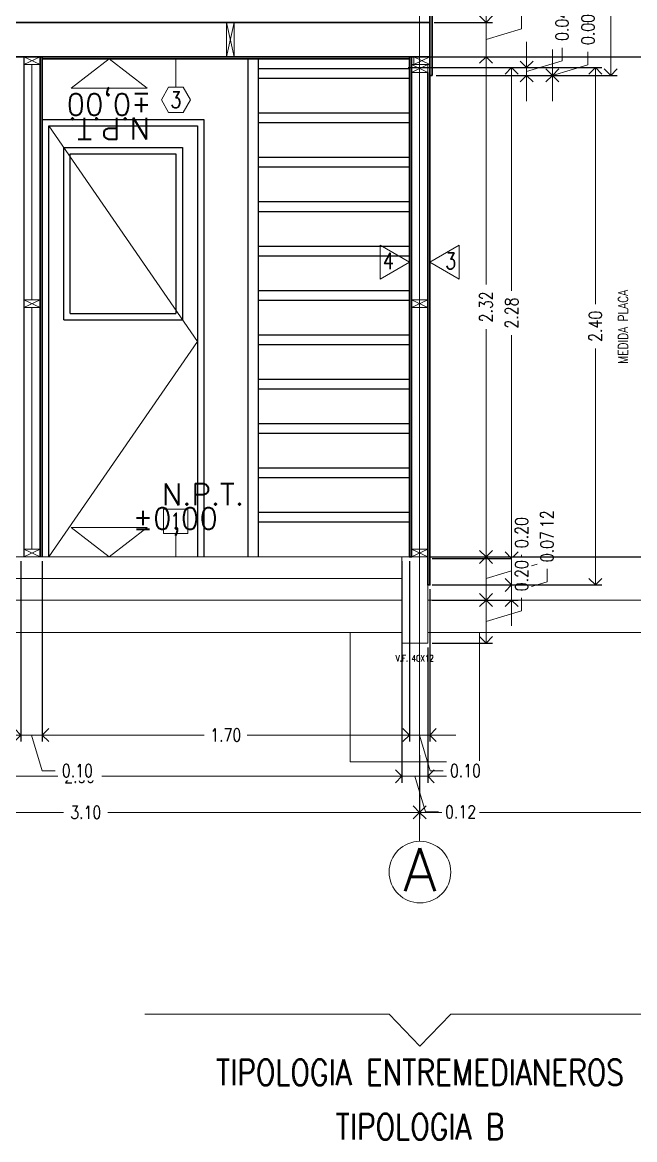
# Model space of a CAD drawing. Header units: metres. Extents: x -2 to 612, y -64 to 156.
# Drawn here: x 465.05 to 467.89, y 3.91 to 9.09 of the extents above; entities that cross this region are included whole.
import ezdxf
from ezdxf.enums import TextEntityAlignment as Align

# ---------------------------------------------------------------- set-up
doc = ezdxf.new("R2010")
doc.units = ezdxf.units.M
doc.header["$LTSCALE"] = 5
doc.header["$MEASUREMENT"] = 0
doc.linetypes.add('HIDDEN', pattern=[0.375, 0.25, -0.125])
doc.layers.get('0').update_dxf_attribs({"color": 30})
doc.layers.get('DEFPOINTS').update_dxf_attribs({"color": 210})
doc.layers.add('_AUX', color=210, linetype='Continuous', lineweight=18, plot=False)
for name, color, linetype, lineweight in [('A-ANNO-DIMS', 3, 'Continuous', 18), ('A-ANNO-SYMB', 3, 'Continuous', 18), ('A-ANNO-TEXT', 3, 'Continuous', 18), ('A-DETL-MCUT', 4, 'Continuous', 25), ('A-ELEV-IDEN', 3, 'Continuous', 18), ('A-ELEV-MBE1', 7, 'Continuous', 35), ('A-ELEV-MBE2', 4, 'Continuous', 25), ('A-SECT-MCUT', 7, 'Continuous', 35), ('A-WALL-PATT', 8, 'Continuous', 18), ('A-WALL-STUD', 3, 'Continuous', 18)]:
    doc.layers.add(name, color=color, linetype=linetype, lineweight=lineweight)
doc.styles.add('E-ROMANS', font='romans.shx', dxfattribs={"width": 0.8})
doc.dimstyles.new('E-0050_ARW_12', dxfattribs={"dimscale": 0.001, "dimtxt": 60, "dimasz": 60, "dimexe": 30, "dimexo": 20, "dimgap": 30, "dimtad": 0, "dimzin": 0, "dimdsep": 46, "dimtxsty": 'E-ROMANS', "dimblk": 'OPEN90', "dimcen": 30, "dimclrd": 256, "dimclre": 256, "dimclrt": 256, "dimadec": 0, "dimazin": 0, "dimtfac": 1, "dimtmove": 1, "dimatfit": 3, "dimldrblk": 'OPEN90', "dimfxl": 1, "dimtfill": 1, "dimtolj": 1, "dimtzin": 0, "dimlwd": -1, "dimarcsym": 0})

# ---------------------------------------------------------------- blocks, each defined once
blk = doc.blocks.new('_Open90')
at = {"color": 0, "linetype": 'ByBlock', "lineweight": -2}
for p, q in [((0, 0), (-1, 0)), ((-0.5, 0.5), (0, 0)), ((0, 0), (-0.5, -0.5))]:
    blk.add_line(p, q, dxfattribs=at)
blk = doc.blocks.new('*D679')
at = {"layer": 'A-ANNO-DIMS', "transparency": 16777216}
for p, q in [((467.3205, 6.6635), (467.3205, 6.7235)), ((467.4855, 6.5915), (467.4855, 6.6515)), ((467.3205, 6.6035), (467.3205, 6.4805)), ((467.3205, 6.6035), (467.3205, 6.4805)), ((467.3205, 6.542), (467.4855, 6.5915)), ((467.3205, 6.4205), (467.3205, 6.3605))]:
    blk.add_line(p, q, dxfattribs=at)
at = {"layer": 'A-ANNO-DIMS', "lineweight": -2, "transparency": 16777216}
for p, q in [((466.9516, 6.6035), (467.3505, 6.6035)), ((466.9516, 6.4805), (467.3505, 6.4805))]:
    blk.add_line(p, q, dxfattribs=at)
at = {"layer": 'DEFPOINTS', "color": 0, "transparency": 16777216}
for p in [(466.9316, 6.6035), (466.9316, 6.4805), (467.3205, 6.4805)]:
    blk.add_point(p, dxfattribs=at)
at = {"layer": 'A-ANNO-DIMS', "transparency": 16777216, "xscale": 0.06, "yscale": 0.06, "zscale": 0.06}
for p, rotation in [((467.3205, 6.6035), 270), ((467.3205, 6.4805), 90)]:
    blk.add_blockref('_Open90', p, dxfattribs=dict(at, rotation=rotation))
at = {"layer": 'A-ANNO-DIMS', "transparency": 16777216, "insert": (467.4855, 6.7546), "char_height": 0.06, "attachment_point": 5, "rotation": 90, "style": 'E-ROMANS', "bg_fill": 3, "box_fill_scale": 1.25, "bg_fill_color": 256, "bg_fill_true_color": 13158600, "bg_fill_transparency": 0}
blk.add_mtext('\\A1;0.12', dxfattribs=at)
blk = doc.blocks.new('*D628')
at = {"layer": 'A-ANNO-DIMS', "lineweight": -2, "transparency": 16777216}
for p, q in [((466.9616, 8.9305), (467.2323, 8.9305)), ((466.9516, 6.6105), (467.2323, 6.6105))]:
    blk.add_line(p, q, dxfattribs=at)
at = {"layer": 'A-ANNO-DIMS', "transparency": 16777216}
for p, q in [((467.2023, 8.8705), (467.2023, 7.8736)), ((467.2023, 6.6705), (467.2023, 7.6673))]:
    blk.add_line(p, q, dxfattribs=at)
at = {"layer": 'DEFPOINTS', "color": 0, "transparency": 16777216}
for p in [(466.9416, 8.9305), (466.9316, 6.6105), (467.2023, 6.6105)]:
    blk.add_point(p, dxfattribs=at)
at = {"layer": 'A-ANNO-DIMS', "transparency": 16777216, "xscale": 0.06, "yscale": 0.06, "zscale": 0.06}
for p, rotation in [((467.2023, 8.9305), 90), ((467.2023, 6.6105), 270)]:
    blk.add_blockref('_Open90', p, dxfattribs=dict(at, rotation=rotation))
at = {"layer": 'A-ANNO-DIMS', "transparency": 16777216, "insert": (467.2023, 7.7705), "char_height": 0.06, "attachment_point": 5, "rotation": 90, "style": 'E-ROMANS', "bg_fill": 3, "box_fill_scale": 1.25, "bg_fill_color": 256, "bg_fill_true_color": 13158600, "bg_fill_transparency": 0}
blk.add_mtext('\\A1;2.32', dxfattribs=at)
blk = doc.blocks.new('*D919')
at = {"layer": 'A-ANNO-DIMS', "transparency": 16777216}
for p, q in [((467.2023, 9.1505), (467.2023, 9.2105)), ((467.2023, 8.9305), (467.2023, 9.0905)), ((467.2023, 8.9305), (467.2023, 9.0905)), ((467.3673, 9.06), (467.3673, 9.12)), ((467.2023, 9.0105), (467.3673, 9.06)), ((467.2023, 8.8705), (467.2023, 8.8105))]:
    blk.add_line(p, q, dxfattribs=at)
at = {"layer": 'A-ANNO-DIMS', "lineweight": -2, "transparency": 16777216}
for p, q in [((466.9616, 9.0905), (467.2323, 9.0905)), ((466.9616, 8.9305), (467.2323, 8.9305))]:
    blk.add_line(p, q, dxfattribs=at)
at = {"layer": 'DEFPOINTS', "color": 0, "transparency": 16777216}
for p in [(466.9416, 9.0905), (467.2023, 9.0905), (466.9416, 8.9305)]:
    blk.add_point(p, dxfattribs=at)
at = {"layer": 'A-ANNO-DIMS', "transparency": 16777216, "xscale": 0.06, "yscale": 0.06, "zscale": 0.06}
for p, rotation in [((467.2023, 9.0905), 270), ((467.2023, 8.9305), 90)]:
    blk.add_blockref('_Open90', p, dxfattribs=dict(at, rotation=rotation))
at = {"layer": 'A-ANNO-DIMS', "transparency": 16777216, "insert": (467.3673, 9.2231), "char_height": 0.06, "attachment_point": 5, "rotation": 90, "style": 'E-ROMANS', "bg_fill": 3, "box_fill_scale": 1.25, "bg_fill_color": 256, "bg_fill_true_color": 13158600, "bg_fill_transparency": 0}
blk.add_mtext('\\A1;0.16', dxfattribs=at)
blk = doc.blocks.new('*D1565')
at = {"layer": 'A-ANNO-DIMS', "lineweight": -2, "transparency": 16777216}
for p, q in [((466.8941, 5.6905), (466.8941, 5.3952)), ((463.7971, 5.6405), (463.7971, 5.3952))]:
    blk.add_line(p, q, dxfattribs=at)
at = {"layer": 'A-ANNO-DIMS', "transparency": 16777216}
for p, q in [((463.8571, 5.4252), (465.2424, 5.4252)), ((466.8341, 5.4252), (465.4487, 5.4252))]:
    blk.add_line(p, q, dxfattribs=at)
at = {"layer": 'DEFPOINTS', "color": 0, "transparency": 16777216}
for p in [(466.8941, 5.7105), (463.7971, 5.6605), (466.8941, 5.4252)]:
    blk.add_point(p, dxfattribs=at)
at = {"layer": 'A-ANNO-DIMS', "transparency": 16777216, "xscale": 0.06, "yscale": 0.06, "zscale": 0.06, "rotation": 180}
blk.add_blockref('_Open90', (463.7971, 5.4252), dxfattribs=at)
at = {"layer": 'A-ANNO-DIMS', "transparency": 16777216, "xscale": 0.06, "yscale": 0.06, "zscale": 0.06}
blk.add_blockref('_Open90', (466.8941, 5.4252), dxfattribs=at)
at = {"layer": 'A-ANNO-DIMS', "transparency": 16777216, "insert": (465.3456, 5.4252), "char_height": 0.06, "attachment_point": 5, "style": 'E-ROMANS', "bg_fill": 3, "box_fill_scale": 1.25, "bg_fill_color": 256, "bg_fill_true_color": 13158600, "bg_fill_transparency": 0}
blk.add_mtext('\\A1;3.10', dxfattribs=at)
blk = doc.blocks.new('*D922')
at = {"layer": 'A-ANNO-DIMS', "lineweight": -2, "transparency": 16777216}
for p, q in [((466.8941, 5.6905), (466.8941, 5.3952)), ((469.9911, 5.6905), (469.9911, 5.3952))]:
    blk.add_line(p, q, dxfattribs=at)
at = {"layer": 'A-ANNO-DIMS', "transparency": 16777216}
for p, q in [((466.9541, 5.4252), (468.3394, 5.4252)), ((469.9311, 5.4252), (468.5457, 5.4252))]:
    blk.add_line(p, q, dxfattribs=at)
at = {"layer": 'DEFPOINTS', "color": 0, "transparency": 16777216}
for p in [(466.8941, 5.7105), (469.9911, 5.7105), (469.9911, 5.4252)]:
    blk.add_point(p, dxfattribs=at)
at = {"layer": 'A-ANNO-DIMS', "transparency": 16777216, "xscale": 0.06, "yscale": 0.06, "zscale": 0.06, "rotation": 180}
blk.add_blockref('_Open90', (466.8941, 5.4252), dxfattribs=at)
at = {"layer": 'A-ANNO-DIMS', "transparency": 16777216, "xscale": 0.06, "yscale": 0.06, "zscale": 0.06}
blk.add_blockref('_Open90', (469.9911, 5.4252), dxfattribs=at)
at = {"layer": 'A-ANNO-DIMS', "transparency": 16777216, "insert": (468.4426, 5.4252), "char_height": 0.06, "attachment_point": 5, "style": 'E-ROMANS', "bg_fill": 3, "box_fill_scale": 1.25, "bg_fill_color": 256, "bg_fill_true_color": 13158600, "bg_fill_transparency": 0}
blk.add_mtext('\\A1;3.10', dxfattribs=at)
blk = doc.blocks.new('*D520')
at = {"layer": 'A-ANNO-DIMS', "lineweight": -2, "transparency": 16777216}
for p, q in [((467.1698, 8.8805), (467.3505, 8.8805)), ((466.9516, 6.6035), (467.3505, 6.6035))]:
    blk.add_line(p, q, dxfattribs=at)
at = {"layer": 'A-ANNO-DIMS', "transparency": 16777216}
for p, q in [((467.3205, 8.8205), (467.3205, 7.8451)), ((467.3205, 6.6635), (467.3205, 7.6388))]:
    blk.add_line(p, q, dxfattribs=at)
at = {"layer": 'DEFPOINTS', "color": 0, "transparency": 16777216}
for p in [(467.1498, 8.8805), (467.3205, 8.8805), (466.9316, 6.6035)]:
    blk.add_point(p, dxfattribs=at)
at = {"layer": 'A-ANNO-DIMS', "transparency": 16777216, "xscale": 0.06, "yscale": 0.06, "zscale": 0.06}
for p, rotation in [((467.3205, 8.8805), 90), ((467.3205, 6.6035), 270)]:
    blk.add_blockref('_Open90', p, dxfattribs=dict(at, rotation=rotation))
at = {"layer": 'A-ANNO-DIMS', "transparency": 16777216, "insert": (467.3205, 7.742), "char_height": 0.06, "attachment_point": 5, "rotation": 90, "style": 'E-ROMANS', "bg_fill": 3, "box_fill_scale": 1.25, "bg_fill_color": 256, "bg_fill_true_color": 13158600, "bg_fill_transparency": 0}
blk.add_mtext('\\A1;2.28', dxfattribs=at)
blk = doc.blocks.new('*D1177')
at = {"layer": 'A-ANNO-DIMS', "transparency": 16777216}
for p, q in [((467.5098, 8.9045), (467.5098, 8.9645)), ((467.6748, 8.894), (467.6748, 8.954)), ((467.5098, 8.8445), (467.6748, 8.894)), ((467.5098, 8.7845), (467.5098, 8.7245))]:
    blk.add_line(p, q, dxfattribs=at)
at = {"layer": 'A-ANNO-DIMS', "lineweight": -2, "transparency": 16777216}
blk.add_line((466.9716, 8.8445), (467.5398, 8.8445), dxfattribs=at)
blk.add_line((466.9716, 8.8445), (467.5398, 8.8445), dxfattribs=at)
at = {"layer": 'DEFPOINTS', "color": 0, "transparency": 16777216}
for p in [(466.9516, 8.8445), (466.9516, 8.8445), (467.5098, 8.8445)]:
    blk.add_point(p, dxfattribs=at)
at = {"layer": 'A-ANNO-DIMS', "transparency": 16777216, "xscale": 0.06, "yscale": 0.06, "zscale": 0.06}
for rotation in [270, 90]:
    blk.add_blockref('_Open90', (467.5098, 8.8445), dxfattribs=dict(at, rotation=rotation))
at = {"layer": 'A-ANNO-DIMS', "transparency": 16777216, "insert": (467.6748, 9.0571), "char_height": 0.06, "attachment_point": 5, "rotation": 90, "style": 'E-ROMANS', "bg_fill": 3, "box_fill_scale": 1.25, "bg_fill_color": 256, "bg_fill_true_color": 13158600, "bg_fill_transparency": 0}
blk.add_mtext('\\A1;0.00', dxfattribs=at)
blk = doc.blocks.new('*D521')
at = {"layer": 'A-ANNO-DIMS', "transparency": 16777216}
for p, q in [((467.39, 8.9405), (467.39, 9.0005)), ((467.555, 8.912), (467.555, 8.972)), ((467.39, 8.8625), (467.555, 8.912)), ((467.39, 8.8445), (467.39, 8.8805)), ((467.39, 8.8445), (467.39, 8.8805)), ((467.39, 8.7845), (467.39, 8.7245))]:
    blk.add_line(p, q, dxfattribs=at)
at = {"layer": 'A-ANNO-DIMS', "lineweight": -2, "transparency": 16777216}
for p, q in [((466.9716, 8.8805), (467.42, 8.8805)), ((466.9716, 8.8445), (467.42, 8.8445))]:
    blk.add_line(p, q, dxfattribs=at)
at = {"layer": 'DEFPOINTS', "color": 0, "transparency": 16777216}
for p in [(466.9516, 8.8805), (467.39, 8.8805), (466.9516, 8.8445)]:
    blk.add_point(p, dxfattribs=at)
at = {"layer": 'A-ANNO-DIMS', "transparency": 16777216, "xscale": 0.06, "yscale": 0.06, "zscale": 0.06}
for p, rotation in [((467.39, 8.8805), 270), ((467.39, 8.8445), 90)]:
    blk.add_blockref('_Open90', p, dxfattribs=dict(at, rotation=rotation))
at = {"layer": 'A-ANNO-DIMS', "transparency": 16777216, "insert": (467.555, 9.0762), "char_height": 0.06, "attachment_point": 5, "rotation": 90, "style": 'E-ROMANS', "bg_fill": 3, "box_fill_scale": 1.25, "bg_fill_color": 256, "bg_fill_true_color": 13158600, "bg_fill_transparency": 0}
blk.add_mtext('\\A1;0.04', dxfattribs=at)
blk = doc.blocks.new('*D1178')
at = {"layer": 'A-ANNO-DIMS', "transparency": 16777216}
for p, q in [((467.3205, 6.5405), (467.3205, 6.6005)), ((467.4855, 6.495), (467.4855, 6.555)), ((467.3205, 6.4455), (467.4855, 6.495)), ((467.3205, 6.4805), (467.3205, 6.4105)), ((467.3205, 6.4805), (467.3205, 6.4105)), ((467.3205, 6.3505), (467.3205, 6.2905))]:
    blk.add_line(p, q, dxfattribs=at)
at = {"layer": 'A-ANNO-DIMS', "lineweight": -2, "transparency": 16777216}
for p, q in [((466.9516, 6.4805), (467.3505, 6.4805)), ((466.9516, 6.4105), (467.3505, 6.4105))]:
    blk.add_line(p, q, dxfattribs=at)
at = {"layer": 'DEFPOINTS', "color": 0, "transparency": 16777216}
for p in [(466.9316, 6.4805), (466.9316, 6.4105), (467.3205, 6.4105)]:
    blk.add_point(p, dxfattribs=at)
at = {"layer": 'A-ANNO-DIMS', "transparency": 16777216, "xscale": 0.06, "yscale": 0.06, "zscale": 0.06}
for p, rotation in [((467.3205, 6.4805), 270), ((467.3205, 6.4105), 90)]:
    blk.add_blockref('_Open90', p, dxfattribs=dict(at, rotation=rotation))
at = {"layer": 'A-ANNO-DIMS', "transparency": 16777216, "insert": (467.4855, 6.6581), "char_height": 0.06, "attachment_point": 5, "rotation": 90, "style": 'E-ROMANS', "bg_fill": 3, "box_fill_scale": 1.25, "bg_fill_color": 256, "bg_fill_true_color": 13158600, "bg_fill_transparency": 0}
blk.add_mtext('\\A1;0.07', dxfattribs=at)
blk = doc.blocks.new('*D1179')
at = {"layer": 'A-ANNO-DIMS', "lineweight": -2, "transparency": 16777216}
for p, q in [((466.9516, 6.6105), (467.2323, 6.6105)), ((466.9516, 6.4105), (467.2323, 6.4105))]:
    blk.add_line(p, q, dxfattribs=at)
at = {"layer": 'A-ANNO-DIMS', "transparency": 16777216}
for p, q in [((467.3673, 6.56), (467.3673, 6.62)), ((467.2023, 6.5105), (467.3673, 6.56)), ((467.2023, 6.5505), (467.2023, 6.4705))]:
    blk.add_line(p, q, dxfattribs=at)
at = {"layer": 'DEFPOINTS', "color": 0, "transparency": 16777216}
for p in [(466.9316, 6.6105), (466.9316, 6.4105), (467.2023, 6.4105)]:
    blk.add_point(p, dxfattribs=at)
at = {"layer": 'A-ANNO-DIMS', "transparency": 16777216, "xscale": 0.06, "yscale": 0.06, "zscale": 0.06}
for p, rotation in [((467.2023, 6.6105), 90), ((467.2023, 6.4105), 270)]:
    blk.add_blockref('_Open90', p, dxfattribs=dict(at, rotation=rotation))
at = {"layer": 'A-ANNO-DIMS', "transparency": 16777216, "insert": (467.3673, 6.7231), "char_height": 0.06, "attachment_point": 5, "rotation": 90, "style": 'E-ROMANS', "bg_fill": 3, "box_fill_scale": 1.25, "bg_fill_color": 256, "bg_fill_true_color": 13158600, "bg_fill_transparency": 0}
blk.add_mtext('\\A1;0.20', dxfattribs=at)
blk = doc.blocks.new('*D1180')
at = {"layer": 'A-ANNO-DIMS', "lineweight": -2, "transparency": 16777216}
for p, q in [((466.9516, 6.4105), (467.2323, 6.4105)), ((466.9516, 6.2105), (467.2323, 6.2105))]:
    blk.add_line(p, q, dxfattribs=at)
at = {"layer": 'A-ANNO-DIMS', "transparency": 16777216}
for p, q in [((467.3673, 6.36), (467.3673, 6.42)), ((467.2023, 6.3105), (467.3673, 6.36)), ((467.2023, 6.3505), (467.2023, 6.2705))]:
    blk.add_line(p, q, dxfattribs=at)
at = {"layer": 'DEFPOINTS', "color": 0, "transparency": 16777216}
for p in [(466.9316, 6.4105), (466.9316, 6.2105), (467.2023, 6.2105)]:
    blk.add_point(p, dxfattribs=at)
at = {"layer": 'A-ANNO-DIMS', "transparency": 16777216, "xscale": 0.06, "yscale": 0.06, "zscale": 0.06}
for p, rotation in [((467.2023, 6.4105), 90), ((467.2023, 6.2105), 270)]:
    blk.add_blockref('_Open90', p, dxfattribs=dict(at, rotation=rotation))
at = {"layer": 'A-ANNO-DIMS', "transparency": 16777216, "insert": (467.3673, 6.5231), "char_height": 0.06, "attachment_point": 5, "rotation": 90, "style": 'E-ROMANS', "bg_fill": 3, "box_fill_scale": 1.25, "bg_fill_color": 256, "bg_fill_true_color": 13158600, "bg_fill_transparency": 0}
blk.add_mtext('\\A1;0.20', dxfattribs=at)
blk = doc.blocks.new('*D522')
at = {"layer": 'A-ANNO-DIMS', "lineweight": -2, "transparency": 16777216}
for p, q in [((466.9716, 11.2705), (467.8106, 11.2705)), ((466.9716, 8.8445), (467.8106, 8.8445))]:
    blk.add_line(p, q, dxfattribs=at)
at = {"layer": 'A-ANNO-DIMS', "transparency": 16777216}
for p, q in [((467.7806, 11.2105), (467.7806, 10.1606)), ((467.7806, 8.9045), (467.7806, 9.9543))]:
    blk.add_line(p, q, dxfattribs=at)
at = {"layer": 'DEFPOINTS', "color": 0, "transparency": 16777216}
for p in [(466.9516, 11.2705), (467.7806, 11.2705), (466.9516, 8.8445)]:
    blk.add_point(p, dxfattribs=at)
at = {"layer": 'A-ANNO-DIMS', "transparency": 16777216, "xscale": 0.06, "yscale": 0.06, "zscale": 0.06}
for p, rotation in [((467.7806, 11.2705), 90), ((467.7806, 8.8445), 270)]:
    blk.add_blockref('_Open90', p, dxfattribs=dict(at, rotation=rotation))
at = {"layer": 'A-ANNO-DIMS', "transparency": 16777216, "insert": (467.7806, 10.0575), "char_height": 0.06, "attachment_point": 5, "rotation": 90, "style": 'E-ROMANS', "bg_fill": 3, "box_fill_scale": 1.25, "bg_fill_color": 256, "bg_fill_true_color": 13158600, "bg_fill_transparency": 0}
blk.add_mtext('\\A1;2.43', dxfattribs=at)
blk = doc.blocks.new('*D523')
at = {"layer": 'A-ANNO-DIMS', "lineweight": -2, "transparency": 16777216}
for p, q in [((466.8408, 8.8805), (467.7396, 8.8805)), ((466.9516, 6.4805), (467.7396, 6.4805))]:
    blk.add_line(p, q, dxfattribs=at)
at = {"layer": 'A-ANNO-DIMS', "transparency": 16777216}
for p, q in [((467.7096, 8.8205), (467.7096, 7.7836)), ((467.7096, 6.5405), (467.7096, 7.5773))]:
    blk.add_line(p, q, dxfattribs=at)
at = {"layer": 'DEFPOINTS', "color": 0, "transparency": 16777216}
for p in [(466.8208, 8.8805), (466.9316, 6.4805), (467.7096, 6.4805)]:
    blk.add_point(p, dxfattribs=at)
at = {"layer": 'A-ANNO-DIMS', "transparency": 16777216, "xscale": 0.06, "yscale": 0.06, "zscale": 0.06}
for p, rotation in [((467.7096, 8.8805), 90), ((467.7096, 6.4805), 270)]:
    blk.add_blockref('_Open90', p, dxfattribs=dict(at, rotation=rotation))
at = {"layer": 'A-ANNO-DIMS', "transparency": 16777216, "insert": (467.7096, 7.6805), "char_height": 0.06, "attachment_point": 5, "rotation": 90, "style": 'E-ROMANS', "bg_fill": 3, "box_fill_scale": 1.25, "bg_fill_color": 256, "bg_fill_true_color": 13158600, "bg_fill_transparency": 0}
blk.add_mtext('\\A1;2.40', dxfattribs=at)
blk = doc.blocks.new('*D1188')
at = {"layer": 'A-ANNO-DIMS', "lineweight": -2, "transparency": 16777216}
for p, q in [((466.8116, 6.5905), (466.8116, 5.5627)), ((463.8245, 6.1905), (463.8245, 5.5627))]:
    blk.add_line(p, q, dxfattribs=at)
at = {"layer": 'A-ANNO-DIMS', "transparency": 16777216}
for p, q in [((463.8845, 5.5927), (465.216, 5.5927)), ((466.7516, 5.5927), (465.42, 5.5927))]:
    blk.add_line(p, q, dxfattribs=at)
at = {"layer": 'DEFPOINTS', "color": 0, "transparency": 16777216}
for p in [(466.8116, 6.6105), (463.8245, 6.2105), (466.8116, 5.5927)]:
    blk.add_point(p, dxfattribs=at)
at = {"layer": 'A-ANNO-DIMS', "transparency": 16777216, "xscale": 0.06, "yscale": 0.06, "zscale": 0.06, "rotation": 180}
blk.add_blockref('_Open90', (463.8245, 5.5927), dxfattribs=at)
at = {"layer": 'A-ANNO-DIMS', "transparency": 16777216, "xscale": 0.06, "yscale": 0.06, "zscale": 0.06}
blk.add_blockref('_Open90', (466.8116, 5.5927), dxfattribs=at)
at = {"layer": 'A-ANNO-DIMS', "transparency": 16777216, "insert": (465.318, 5.5927), "char_height": 0.06, "attachment_point": 5, "style": 'E-ROMANS', "bg_fill": 3, "box_fill_scale": 1.25, "bg_fill_color": 256, "bg_fill_true_color": 13158600, "bg_fill_transparency": 0}
blk.add_mtext('\\A1;2.99', dxfattribs=at)
blk = doc.blocks.new('*D1189')
at = {"layer": 'A-ANNO-DIMS', "lineweight": -2, "transparency": 16777216}
for p, q in [((466.8116, 6.5905), (466.8116, 5.5627)), ((466.9316, 6.1905), (466.9316, 5.5627))]:
    blk.add_line(p, q, dxfattribs=at)
at = {"layer": 'A-ANNO-DIMS', "transparency": 16777216}
for p, q in [((466.7516, 5.5927), (466.6916, 5.5927)), ((466.8116, 5.5927), (466.9316, 5.5927)), ((466.8116, 5.5927), (466.9316, 5.5927)), ((466.8716, 5.5927), (466.9211, 5.4277)), ((466.9916, 5.5927), (467.0516, 5.5927)), ((466.9211, 5.4277), (466.9811, 5.4277))]:
    blk.add_line(p, q, dxfattribs=at)
at = {"layer": 'DEFPOINTS', "color": 0, "transparency": 16777216}
for p in [(466.8116, 6.6105), (466.9316, 6.2105), (466.9316, 5.5927)]:
    blk.add_point(p, dxfattribs=at)
at = {"layer": 'A-ANNO-DIMS', "transparency": 16777216, "xscale": 0.06, "yscale": 0.06, "zscale": 0.06}
blk.add_blockref('_Open90', (466.8116, 5.5927), dxfattribs=at)
at = {"layer": 'A-ANNO-DIMS', "transparency": 16777216, "xscale": 0.06, "yscale": 0.06, "zscale": 0.06, "rotation": 180}
blk.add_blockref('_Open90', (466.9316, 5.5927), dxfattribs=at)
at = {"layer": 'A-ANNO-DIMS', "transparency": 16777216, "insert": (467.0842, 5.4277), "char_height": 0.06, "attachment_point": 5, "style": 'E-ROMANS', "bg_fill": 3, "box_fill_scale": 1.25, "bg_fill_color": 256, "bg_fill_true_color": 13158600, "bg_fill_transparency": 0}
blk.add_mtext('\\A1;0.12', dxfattribs=at)
blk = doc.blocks.new('*D1193')
at = {"layer": 'A-ANNO-DIMS', "lineweight": -2, "transparency": 16777216}
for p, q in [((465.0444, 6.5905), (465.0444, 5.7537)), ((465.1436, 6.5905), (465.1436, 5.7537))]:
    blk.add_line(p, q, dxfattribs=at)
at = {"layer": 'A-ANNO-DIMS', "transparency": 16777216}
for p, q in [((464.9844, 5.7837), (464.9244, 5.7837)), ((465.0444, 5.7837), (465.1436, 5.7837)), ((465.0444, 5.7837), (465.1436, 5.7837)), ((465.094, 5.7837), (465.1435, 5.6187)), ((465.2036, 5.7837), (465.2636, 5.7837)), ((465.1435, 5.6187), (465.2035, 5.6187))]:
    blk.add_line(p, q, dxfattribs=at)
at = {"layer": 'DEFPOINTS', "color": 0, "transparency": 16777216}
for p in [(465.0444, 6.6105), (465.1436, 6.6105), (465.1436, 5.7837)]:
    blk.add_point(p, dxfattribs=at)
at = {"layer": 'A-ANNO-DIMS', "transparency": 16777216, "xscale": 0.06, "yscale": 0.06, "zscale": 0.06}
blk.add_blockref('_Open90', (465.0444, 5.7837), dxfattribs=at)
at = {"layer": 'A-ANNO-DIMS', "transparency": 16777216, "xscale": 0.06, "yscale": 0.06, "zscale": 0.06, "rotation": 180}
blk.add_blockref('_Open90', (465.1436, 5.7837), dxfattribs=at)
at = {"layer": 'A-ANNO-DIMS', "transparency": 16777216, "insert": (465.3066, 5.6187), "char_height": 0.06, "attachment_point": 5, "style": 'E-ROMANS', "bg_fill": 3, "box_fill_scale": 1.25, "bg_fill_color": 256, "bg_fill_true_color": 13158600, "bg_fill_transparency": 0}
blk.add_mtext('\\A1;0.10', dxfattribs=at)
blk = doc.blocks.new('*D1194')
at = {"layer": 'A-ANNO-DIMS', "lineweight": -2, "transparency": 16777216}
for p, q in [((465.1436, 6.5905), (465.1436, 5.7537)), ((466.8466, 6.5905), (466.8466, 5.7537))]:
    blk.add_line(p, q, dxfattribs=at)
at = {"layer": 'A-ANNO-DIMS', "transparency": 16777216}
for p, q in [((465.2036, 5.7837), (465.8953, 5.7837)), ((466.7866, 5.7837), (466.0948, 5.7837))]:
    blk.add_line(p, q, dxfattribs=at)
at = {"layer": 'DEFPOINTS', "color": 0, "transparency": 16777216}
for p in [(465.1436, 6.6105), (466.8466, 6.6105), (466.8466, 5.7837)]:
    blk.add_point(p, dxfattribs=at)
at = {"layer": 'A-ANNO-DIMS', "transparency": 16777216, "xscale": 0.06, "yscale": 0.06, "zscale": 0.06, "rotation": 180}
blk.add_blockref('_Open90', (465.1436, 5.7837), dxfattribs=at)
at = {"layer": 'A-ANNO-DIMS', "transparency": 16777216, "xscale": 0.06, "yscale": 0.06, "zscale": 0.06}
blk.add_blockref('_Open90', (466.8466, 5.7837), dxfattribs=at)
at = {"layer": 'A-ANNO-DIMS', "transparency": 16777216, "insert": (465.9951, 5.7837), "char_height": 0.06, "attachment_point": 5, "style": 'E-ROMANS', "bg_fill": 3, "box_fill_scale": 1.25, "bg_fill_color": 256, "bg_fill_true_color": 13158600, "bg_fill_transparency": 0}
blk.add_mtext('\\A1;1.70', dxfattribs=at)
blk = doc.blocks.new('*D1195')
at = {"layer": 'A-ANNO-DIMS', "lineweight": -2, "transparency": 16777216}
for p, q in [((466.8466, 6.5905), (466.8466, 5.7537)), ((466.9416, 6.4605), (466.9416, 5.7537))]:
    blk.add_line(p, q, dxfattribs=at)
at = {"layer": 'A-ANNO-DIMS', "transparency": 16777216}
for p, q in [((466.7866, 5.7837), (466.7266, 5.7837)), ((466.8466, 5.7837), (466.9416, 5.7837)), ((466.8466, 5.7837), (466.9416, 5.7837)), ((466.8941, 5.7837), (466.9436, 5.6187)), ((467.0016, 5.7837), (467.0616, 5.7837)), ((466.9436, 5.6187), (467.0036, 5.6187))]:
    blk.add_line(p, q, dxfattribs=at)
at = {"layer": 'DEFPOINTS', "color": 0, "transparency": 16777216}
for p in [(466.8466, 6.6105), (466.9416, 6.4805), (466.9416, 5.7837)]:
    blk.add_point(p, dxfattribs=at)
at = {"layer": 'A-ANNO-DIMS', "transparency": 16777216, "xscale": 0.06, "yscale": 0.06, "zscale": 0.06}
blk.add_blockref('_Open90', (466.8466, 5.7837), dxfattribs=at)
at = {"layer": 'A-ANNO-DIMS', "transparency": 16777216, "xscale": 0.06, "yscale": 0.06, "zscale": 0.06, "rotation": 180}
blk.add_blockref('_Open90', (466.9416, 5.7837), dxfattribs=at)
at = {"layer": 'A-ANNO-DIMS', "transparency": 16777216, "insert": (467.1067, 5.6187), "char_height": 0.06, "attachment_point": 5, "style": 'E-ROMANS', "bg_fill": 3, "box_fill_scale": 1.25, "bg_fill_color": 256, "bg_fill_true_color": 13158600, "bg_fill_transparency": 0}
blk.add_mtext('\\A1;0.10', dxfattribs=at)

msp = doc.modelspace()

# ---------------------------------------------------------------- linework, layer by layer
at = {"layer": 'A-ANNO-SYMB'}
for p, q in [((466.89407, 13.49239), (466.89407, 5.29116)), ((466.81155, 6.61046), (463.82454, 6.61046)), ((466.81155, 6.51046), (463.82454, 6.51046)), ((463.82454, 6.41046), (466.81155, 6.41046)), ((466.93157, 6.41046), (469.96356, 6.41046))]:
    msp.add_line(p, q, dxfattribs=at)
for points in [[(465.27772, 8.78459), (465.45376, 8.92046), (465.6298, 8.78459)], [(465.27772, 8.78459), (465.6298, 8.78459)], [(465.27772, 6.74634), (465.6298, 6.74634)]]:
    msp.add_lwpolyline(points, dxfattribs=at)
msp.add_circle((466.89563, 5.14815), 0.14303, dxfattribs=at)
at = {"layer": 'A-ANNO-TEXT'}
msp.add_line((465.76349, 8.78958), (465.76349, 8.92046), dxfattribs=at)
for points in [[(465.79716, 8.67296), (465.83082, 8.73127), (465.79716, 8.78958), (465.72983, 8.78958), (465.69616, 8.73127), (465.72983, 8.67296)], [(465.70635, 6.83217), (465.81885, 6.83217), (465.81885, 6.71967), (465.70635, 6.71967)]]:
    msp.add_lwpolyline(points, close=True, dxfattribs=at)
at = {"layer": 'A-ANNO-TEXT', "linetype": 'HIDDEN'}
msp.add_lwpolyline([(463.74455, 4.95593), (463.74455, 4.48894), (466.7526, 4.48894), (466.89563, 4.34077), (467.03866, 4.48894), (470.04359, 4.48894), (470.04359, 4.95593)], dxfattribs=at)
at = {"layer": 'A-DETL-MCUT'}
msp.add_line((465.05857, 8.93046), (465.05857, 6.61046), dxfattribs=at)
at = {"layer": 'A-ELEV-IDEN'}
msp.add_lwpolyline([(465.17357, 8.61046), (465.86358, 7.61046), (465.17357, 6.61046)], dxfattribs=at)
at = {"layer": 'A-ELEV-MBE1'}
msp.add_line((465.14357, 8.92046), (466.84657, 8.92046), dxfattribs=at)
msp.add_lwpolyline([(463.83457, 8.93046), (466.94155, 8.93046), (466.94155, 9.09046), (463.83457, 9.09046), (463.83457, 9.09046)], dxfattribs=at)
at = {"layer": 'A-ELEV-MBE2'}
for p, q in [((466.09657, 8.92046), (466.09657, 6.61046)), ((466.14657, 6.61046), (466.14657, 8.92046)), ((466.84657, 8.87463), (466.14657, 8.87463)), ((466.84657, 8.82963), (466.14657, 8.82963)), ((466.84657, 8.6688), (466.14657, 8.6688)), ((466.84657, 8.6238), (466.14657, 8.6238)), ((465.24357, 7.71046), (465.24357, 8.51046)), ((465.24357, 8.51046), (465.79358, 8.51046)), ((465.79358, 8.51046), (465.79358, 7.71046)), ((465.27357, 7.74046), (465.27357, 8.48046)), ((465.27357, 8.48046), (465.76358, 8.48046)), ((465.76358, 8.48046), (465.76358, 7.74046)), ((466.84657, 8.46296), (466.14657, 8.46296)), ((466.84657, 8.41796), (466.14657, 8.41796)), ((466.84657, 8.25713), (466.14657, 8.25713)), ((466.84657, 8.21213), (466.14657, 8.21213)), ((466.84657, 8.0513), (466.14657, 8.0513)), ((466.84657, 8.0513), (466.14657, 8.0513)), ((466.84657, 8.0063), (466.14657, 8.0063)), ((466.84657, 8.0063), (466.14657, 8.0063)), ((466.84657, 7.84546), (466.14657, 7.84546)), ((466.84657, 7.80046), (466.14657, 7.80046)), ((465.27357, 7.74046), (465.76358, 7.74046)), ((465.24357, 7.71046), (465.79358, 7.71046)), ((466.84657, 7.63963), (466.14657, 7.63963)), ((466.84657, 7.59463), (466.14657, 7.59463)), ((466.84657, 7.4338), (466.14657, 7.4338)), ((466.84657, 7.3888), (466.14657, 7.3888)), ((466.84657, 7.22796), (466.14657, 7.22796)), ((466.84657, 7.18296), (466.14657, 7.18296)), ((466.84657, 7.02213), (466.14657, 7.02213)), ((466.84657, 6.97713), (466.14657, 6.97713)), ((466.84657, 6.8163), (466.14657, 6.8163)), ((466.84657, 6.7713), (466.14657, 6.7713))]:
    msp.add_line(p, q, dxfattribs=at)
for points in [[(465.14357, 8.64046), (465.14357, 8.64046), (465.89358, 8.64046), (465.89358, 6.61046)], [(465.17357, 6.61046), (465.17357, 8.61046), (465.86358, 8.61046), (465.86358, 6.61046)]]:
    msp.add_lwpolyline(points, dxfattribs=at)
at = {"layer": 'A-SECT-MCUT'}
for p, q in [((465.13357, 8.93046), (465.13357, 6.61046)), ((465.14357, 8.93046), (465.14357, 6.61046))]:
    msp.add_line(p, q, dxfattribs=at)
for points in [[(466.94155, 11.27046), (466.94156, 8.84446), (466.95156, 8.84446), (466.95159, 11.27046)], [(466.85655, 8.93046), (466.85655, 6.61046), (466.84655, 6.61046), (466.84655, 8.93046)], [(466.93155, 8.85846), (466.93155, 6.48046), (466.94157, 6.48046), (466.94155, 8.84446)]]:
    msp.add_lwpolyline(points, dxfattribs=at)
at = {"layer": 'A-WALL-PATT', "ltscale": 0.1}
for p, q in [((465.09607, 7.80346), (465.09607, 8.89446)), ((465.09607, 6.64646), (465.09607, 7.76746))]:
    msp.add_line(p, q, dxfattribs=at)
at = {"layer": 'A-WALL-STUD'}
for p, q in [((465.05857, 8.89446), (465.13357, 8.93046)), ((465.13357, 8.89446), (465.05857, 8.93046)), ((465.13357, 7.76746), (465.05857, 7.80346)), ((465.05857, 7.76746), (465.13357, 7.80346))]:
    msp.add_line(p, q, dxfattribs=at)
for points in [[(466.03457, 9.09046), (466.03457, 8.93046), (465.99857, 8.93046), (465.99857, 9.09046), (466.03457, 9.09046)], [(465.99857, 9.09046), (466.03457, 8.93046)], [(466.03457, 9.09046), (465.99857, 8.93046)]]:
    msp.add_lwpolyline(points, dxfattribs=at)
for points in [[(465.05857, 8.89446), (465.13357, 8.89446), (465.13357, 8.93046), (465.05857, 8.93046)], [(465.13357, 7.76746), (465.05857, 7.76746), (465.05857, 7.80346), (465.13357, 7.80346)]]:
    msp.add_lwpolyline(points, close=True, dxfattribs=at)

# ---------------------------------------------------------------- texts
at = {"layer": 'A-ANNO-TEXT', "attachment_point": 5, "style": 'E-ROMANS'}
for s, insert, char_height, rotation in [('\\pi-0.45,l0.45,t0.45;3', (465.76349, 8.73127), 0.075, 0.00048), ('\\pi-0.45,l0.45,t0.45;4', (466.74966, 7.9835), 0.075, 0.00048), ('MEDIDA PLACA', (467.83805, 7.67789), 0.045, 90), ('\\pi-0.45,l0.45,t0.45;1', (465.7626, 6.77592), 0.075, 0.00048)]:
    msp.add_mtext(s, dxfattribs=dict(at, insert=insert, char_height=char_height, rotation=rotation))
for s, insert, char_height in [('\\pi-0.09,l0.09,t0.09;V.F. 40X12', (466.87155, 6.13978), 0.03), ('\\pi-0.36,l0.36,t0.36;TIPOLOGIA ENTREMEDIANEROS', (466.89563, 4.21904), 0.12), ('\\pi-0.36,l0.36,t0.36;TIPOLOGIA B', (466.89563, 3.96698), 0.12)]:
    msp.add_mtext(s, dxfattribs=dict(at, insert=insert, char_height=char_height))
at = {"layer": 'A-ANNO-TEXT', "style": 'E-ROMANS'}
for tag, text, p in [('%%P0,00', '0.00', (465.45376, 8.78926)), ('N.P.T.', 'N.', (465.45376, 8.67767))]:
    msp.add_attdef(tag, text=text, height=0.1, rotation=180, dxfattribs=at).set_placement(p, align=Align.BOTTOM_CENTER)
for tag, text, p in [('N.P.T.', 'N.', (465.8891, 6.82046)), ('%%P0,00', '0.00', (465.76092, 6.70887))]:
    msp.add_attdef(tag, text=text, height=0.1, dxfattribs=at).set_placement(p, align=Align.BOTTOM_CENTER)
msp.add_attdef('A', text='0.00', height=0.2, dxfattribs=at).set_placement((466.89563, 5.15928), align=Align.MIDDLE_CENTER)

# ---------------------------------------------------------------- next in the draw order: dimensions: what is measured, and where the dimension line sits
at = {"layer": 'A-ANNO-DIMS'}
dim = msp.add_linear_dim(base=(467.32052, 6.48046), p1=(466.93155, 6.60346), p2=(466.93155, 6.48046), angle=90, dimstyle='E-0050_ARW_12', dxfattribs=at)
dim.commit()
dim.dimension.update_dxf_attribs({"geometry": '*D679', "text_midpoint": (467.48552, 6.68146)})
dim = msp.add_linear_dim(base=(466.89407, 5.42521), p1=(463.79707, 5.66046), p2=(466.89407, 5.71046), dimstyle='E-0050_ARW_12', dxfattribs=at)
dim.commit()
dim.dimension.update_dxf_attribs({"geometry": '*D1565', "text_midpoint": (465.34557, 5.42521)})

# ---------------------------------------------------------------- next in the draw order: dimensions: what is measured, and where the dimension line sits
dim = msp.add_linear_dim(base=(467.20234, 6.61046), p1=(466.94155, 8.93046), p2=(466.93155, 6.61046), angle=90, dimstyle='E-0050_ARW_12', dxfattribs=at)
dim.commit()
dim.dimension.update_dxf_attribs({"geometry": '*D628', "text_midpoint": (467.20234, 7.77046)})
dim = msp.add_linear_dim(base=(469.99107, 5.42521), p1=(466.89407, 5.71046), p2=(469.99107, 5.71046), dimstyle='E-0050_ARW_12', dxfattribs=at)
dim.commit()
dim.dimension.update_dxf_attribs({"geometry": '*D922', "text_midpoint": (468.44257, 5.42521)})

# ---------------------------------------------------------------- next in the draw order: linework, layer by layer
at = {"layer": 'A-ANNO-SYMB'}
msp.add_lwpolyline([(466.93155, 6.61046), (466.81155, 6.61046), (466.81155, 6.21046), (466.93155, 6.21046)], close=True, dxfattribs=at)
at = {"layer": 'A-ANNO-SYMB', "linetype": 'HIDDEN'}
msp.add_lwpolyline([(466.93155, 6.26046), (467.17155, 6.26046), (467.17155, 5.66046), (466.57155, 5.66046), (466.57155, 6.26046), (466.81155, 6.26046)], dxfattribs=at)

# ---------------------------------------------------------------- next in the draw order: dimensions: what is measured, and where the dimension line sits
at = {"layer": 'A-ANNO-DIMS'}
dim = msp.add_linear_dim(base=(467.20234, 9.09046), p1=(466.94155, 8.93046), p2=(466.94156, 9.09046), angle=90, dimstyle='E-0050_ARW_12', dxfattribs=at)
dim.commit()
dim.dimension.update_dxf_attribs({"geometry": '*D919', "text_midpoint": (467.36734, 9.14996)})

# ---------------------------------------------------------------- next in the draw order: linework, layer by layer
at = {"layer": '_AUX'}
msp.add_line((466.82708, 8.93046), (467.61732, 8.93046), dxfattribs=at)

# ---------------------------------------------------------------- next in the draw order: dimensions: what is measured, and where the dimension line sits
at = {"layer": 'A-ANNO-DIMS'}
dim = msp.add_linear_dim(base=(467.32052, 8.88046), p1=(466.93155, 6.60346), p2=(467.14984, 8.88046), angle=90, dimstyle='E-0050_ARW_12', dxfattribs=at)
dim.commit()
dim.dimension.update_dxf_attribs({"geometry": '*D520', "text_midpoint": (467.32052, 7.74196)})

# ---------------------------------------------------------------- next in the draw order: dimensions: what is measured, and where the dimension line sits
for base, p1, p2, picture, middle in [((467.5098027753, 8.8444631985), (466.9515594013, 8.8444631985), (466.9515594013, 8.8444631985), '*D1177', (467.6748027753, 8.9839631985)), ((467.32052, 6.41046), (466.93155, 6.48046), (466.93155, 6.41046), '*D1178', (467.48552, 6.58496))]:
    dim = msp.add_linear_dim(base=base, p1=p1, p2=p2, angle=90, dimstyle='E-0050_ARW_12', dxfattribs=at)
    dim.commit()
    dim.dimension.update_dxf_attribs({"geometry": picture, "text_midpoint": middle})

# ---------------------------------------------------------------- next in the draw order: dimensions: what is measured, and where the dimension line sits
for base, p1, p2, picture, middle in [((467.39003, 8.88046), (466.95156, 8.84446), (466.95157, 8.88046), '*D521', (467.55503, 9.00196)), ((467.20234, 6.41046), (466.93155, 6.61046), (466.93155, 6.41046), '*D1179', (467.36734, 6.64996))]:
    dim = msp.add_linear_dim(base=base, p1=p1, p2=p2, angle=90, dimstyle='E-0050_ARW_12', dxfattribs=at)
    dim.commit()
    dim.dimension.update_dxf_attribs({"geometry": picture, "text_midpoint": middle})

# ---------------------------------------------------------------- next in the draw order: dimensions: what is measured, and where the dimension line sits
for base, p1, p2, picture, middle in [((467.78063, 11.27046), (466.95157, 8.84446), (466.95159, 11.27046), '*D522', (467.78063, 10.05746)), ((467.20234, 6.21046), (466.93155, 6.41046), (466.93155, 6.21046), '*D1180', (467.36734, 6.44996))]:
    dim = msp.add_linear_dim(base=base, p1=p1, p2=p2, angle=90, dimstyle='E-0050_ARW_12', dxfattribs=at)
    dim.commit()
    dim.dimension.update_dxf_attribs({"geometry": picture, "text_midpoint": middle})

# ---------------------------------------------------------------- next in the draw order: linework, layer by layer
at = {"layer": 'A-ELEV-MBE2'}
msp.add_line((466.94155, 8.93115), (469.94155, 8.93115), dxfattribs=at)

# ---------------------------------------------------------------- next in the draw order: dimensions: what is measured, and where the dimension line sits
at = {"layer": 'A-ANNO-DIMS'}
dim = msp.add_linear_dim(base=(467.70961, 6.48046), p1=(466.82083, 8.88046), p2=(466.93155, 6.48046), angle=90, dimstyle='E-0050_ARW_12', dxfattribs=at)
dim.commit()
dim.dimension.update_dxf_attribs({"geometry": '*D523', "text_midpoint": (467.70961, 7.68046)})

# ---------------------------------------------------------------- next in the draw order: linework, layer by layer
at = {"layer": 'A-ANNO-TEXT'}
for points in [[(466.84657, 7.97785), (466.71071, 8.05629), (466.71071, 7.89941)], [(466.94156, 7.97785), (467.07743, 8.05629), (467.07742, 7.89941)]]:
    msp.add_lwpolyline(points, close=True, dxfattribs=at)
at = {"layer": 'A-WALL-PATT', "ltscale": 0.1}
for p, q in [((466.89405, 7.80346), (466.89405, 8.85846)), ((466.89405, 6.64646), (466.89407, 7.76746))]:
    msp.add_line(p, q, dxfattribs=at)
at = {"layer": 'A-WALL-STUD'}
for p, q in [((466.86655, 8.89446), (466.94155, 8.93046)), ((466.94155, 8.89446), (466.86655, 8.93046)), ((466.85655, 8.85846), (466.93155, 8.89446)), ((466.93155, 8.85846), (466.85655, 8.89446)), ((466.85655, 7.76746), (466.93155, 7.80346)), ((466.93155, 7.76746), (466.85655, 7.80346))]:
    msp.add_line(p, q, dxfattribs=at)
for points in [[(466.86655, 8.89446), (466.94155, 8.89446), (466.94155, 8.93046), (466.86655, 8.93046)], [(466.85655, 8.85846), (466.93155, 8.85846), (466.93155, 8.89446), (466.85655, 8.89446)], [(466.85655, 7.76746), (466.93155, 7.76746), (466.93155, 7.80346), (466.85655, 7.80346)]]:
    msp.add_lwpolyline(points, close=True, dxfattribs=at)

# ---------------------------------------------------------------- next in the draw order: texts
at = {"layer": 'A-ANNO-TEXT', "insert": (467.03847, 7.9835), "char_height": 0.075, "attachment_point": 5, "rotation": 359.99952, "style": 'E-ROMANS'}
msp.add_mtext('\\pi-0.45,l0.45,t0.45;3', dxfattribs=at)

# ---------------------------------------------------------------- next in the draw order: dimensions: what is measured, and where the dimension line sits
at = {"layer": 'A-ANNO-DIMS'}
dim = msp.add_linear_dim(base=(466.81155, 5.59273), p1=(463.82454, 6.21046), p2=(466.81155, 6.61046), dimstyle='E-0050_ARW_12', dxfattribs=at)
dim.commit()
dim.dimension.update_dxf_attribs({"geometry": '*D1188', "text_midpoint": (465.31805, 5.59273)})

# ---------------------------------------------------------------- next in the draw order: dimensions: what is measured, and where the dimension line sits
for base, p1, p2, picture, middle in [((465.14357, 5.78375), (465.04436, 6.61046), (465.14357, 6.61046), '*D1193', (465.23346, 5.61875)), ((466.93155, 5.59273), (466.81155, 6.61046), (466.93155, 6.21046), '*D1189', (467.01105, 5.42773))]:
    dim = msp.add_linear_dim(base=base, p1=p1, p2=p2, dimstyle='E-0050_ARW_12', dxfattribs=at)
    dim.commit()
    dim.dimension.update_dxf_attribs({"geometry": picture, "text_midpoint": middle})

# ---------------------------------------------------------------- next in the draw order: dimensions: what is measured, and where the dimension line sits
dim = msp.add_linear_dim(base=(466.84655, 5.78375), p1=(465.14357, 6.61046), p2=(466.84655, 6.61046), dimstyle='E-0050_ARW_12', dxfattribs=at)
dim.commit()
dim.dimension.update_dxf_attribs({"geometry": '*D1194', "text_midpoint": (465.99506, 5.78375)})

# ---------------------------------------------------------------- next in the draw order: linework, layer by layer
at = {"layer": 'A-ANNO-SYMB'}
msp.add_lwpolyline([(465.27772, 6.74634), (465.45376, 6.61046), (465.6298, 6.74634)], dxfattribs=at)
at = {"layer": 'A-ANNO-TEXT'}
msp.add_line((465.7626, 6.71967), (465.7626, 6.61046), dxfattribs=at)
at = {"layer": 'A-ELEV-IDEN'}
msp.add_line((464.04454, 6.26046), (466.57155, 6.26046), dxfattribs=at)
at = {"layer": 'A-WALL-STUD'}
for p, q in [((465.13357, 6.61046), (465.05857, 6.64646)), ((465.05857, 6.61046), (465.13357, 6.64646))]:
    msp.add_line(p, q, dxfattribs=at)
msp.add_lwpolyline([(465.13357, 6.61046), (465.05857, 6.61046), (465.05857, 6.64646), (465.13357, 6.64646)], close=True, dxfattribs=at)

# ---------------------------------------------------------------- next in the draw order: dimensions: what is measured, and where the dimension line sits
at = {"layer": 'A-ANNO-DIMS'}
dim = msp.add_linear_dim(base=(466.94157, 5.78375), p1=(466.84655, 6.61046), p2=(466.94157, 6.48046), dimstyle='E-0050_ARW_12', dxfattribs=at)
dim.commit()
dim.dimension.update_dxf_attribs({"geometry": '*D1195', "text_midpoint": (467.03356, 5.61875)})

# ---------------------------------------------------------------- next in the draw order: linework, layer by layer
at = {"layer": 'A-ELEV-IDEN'}
msp.add_line((467.17155, 6.26046), (469.74359, 6.26046), dxfattribs=at)
at = {"layer": 'A-ELEV-MBE2'}
msp.add_lwpolyline([(466.94157, 6.61046), (469.94152, 6.61046)], dxfattribs=at)
at = {"layer": 'A-WALL-STUD'}
for p, q in [((466.85655, 6.61046), (466.93155, 6.64646)), ((466.93155, 6.61046), (466.85655, 6.64646))]:
    msp.add_line(p, q, dxfattribs=at)
msp.add_lwpolyline([(466.85655, 6.61046), (466.93155, 6.61046), (466.93155, 6.64646), (466.85655, 6.64646)], close=True, dxfattribs=at)

doc.saveas('drawing.dxf')
